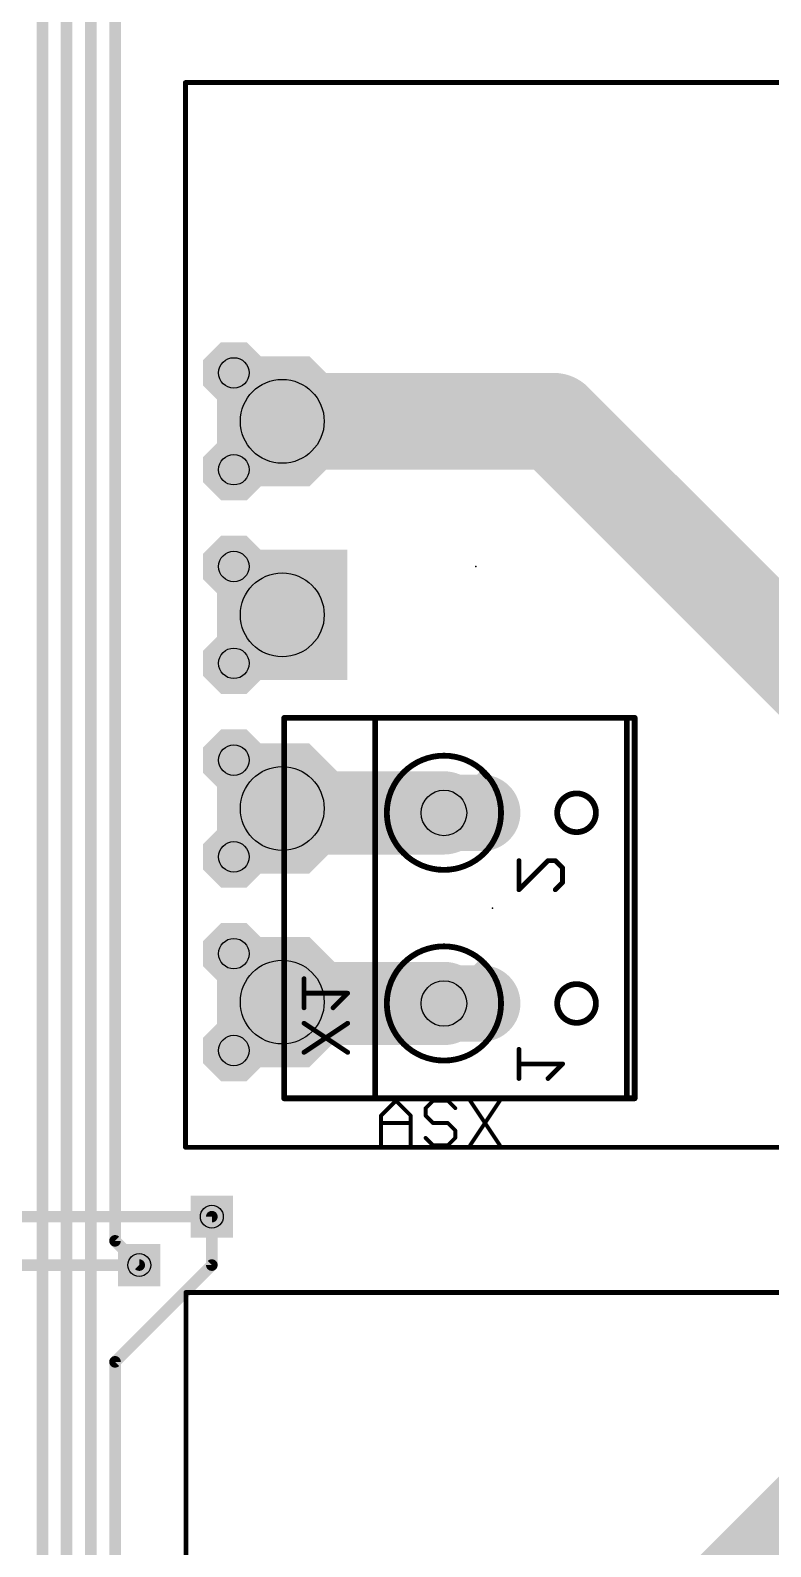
# Model space of a CAD drawing. Extents: x 4 to 288, y -28 to 191.
# Drawn here: x 63.82 to 83.24, y 92.31 to 132.1 of the extents above; entities that cross this region are included whole.
import ezdxf

# ---------------------------------------------------------------- set-up
doc = ezdxf.new("R2010")
doc.units = 0
doc.header["$MEASUREMENT"] = 0
doc.layers.get('0').update_dxf_attribs({"linetype": 'CONTINUOUS'})
for name, color, linetype in [('1', 22, 'CONTINUOUS'), ('16', 175, 'CONTINUOUS'), ('17', 82, 'CONTINUOUS'), ('18', 82, 'CONTINUOUS'), ('20', 7, 'CONTINUOUS'), ('21', 2, 'CONTINUOUS'), ('22', 3, 'CONTINUOUS'), ('23', 7, 'CONTINUOUS'), ('24', 7, 'CONTINUOUS'), ('25', 2, 'CONTINUOUS'), ('26', 3, 'CONTINUOUS'), ('29', 253, 'CONTINUOUS'), ('30', 253, 'CONTINUOUS'), ('44', 253, 'CONTINUOUS'), ('52', 253, 'CONTINUOUS')]:
    doc.layers.add(name, color=color, linetype=linetype)

# ---------------------------------------------------------------- blocks, each defined once
blk = doc.blocks.new('SQUAREP')
blk.add_solid([(-0.5, -0.5), (0.5, -0.5), (-0.5, 0.5), (0.5, 0.5)])
blk = doc.blocks.new('OCTAGONP')
at = {"const_width": 0.5}
blk.add_lwpolyline([(-0.25, -0.1036), (-0.25, 0.1036), (-0.1036, 0.25), (0.1036, 0.25), (0.25, 0.1036), (0.25, -0.1036), (0.1036, -0.25), (-0.1036, -0.25), (-0.25, -0.1036), (-0.25, 0.1036)], dxfattribs=at)
blk = doc.blocks.new('LONGP100')
at = {"const_width": 1}
blk.add_lwpolyline([(-0.5, 0), (0.5, 0)], dxfattribs=at)
at = {"const_width": 0.5}
for points in [[(-0.5, 0.25, 1), (-0.5, -0.25)], [(0.5, -0.25, 1), (0.5, 0.25)]]:
    blk.add_lwpolyline(points, format="xyb", dxfattribs=at)
blk = doc.blocks.new('SQUAREV')
blk.add_solid([(-0.5, -0.5), (0.5, -0.5), (-0.5, 0.5), (0.5, 0.5)])

msp = doc.modelspace()

# ---------------------------------------------------------------- linework, layer by layer
at = {"layer": '1'}
for points, const_width in [([(70.4279, 121.8362), (77.5538, 121.8362)], 2.54), ([(77.5538, 121.8362), (85.725, 113.665)], 2.54), ([(59.0156, 100.965), (68.58, 100.965)], 0.3048), ([(55.6527, 99.695), (66.675, 99.695)], 0.3048), ([(81.28, 90.17), (85.725, 94.615)], 2.54)]:
    msp.add_lwpolyline(points, dxfattribs=dict(at, const_width=const_width))
for points, const_width in [([(70.4279, 122.4712, 1), (70.4279, 121.2012)], 1.27), ([(78.0028, 122.2852, 1), (77.1048, 121.3872)], 1.27), ([(77.5538, 121.2012, 1), (77.5538, 122.4712)], 1.27), ([(68.58, 100.8888, 1), (68.58, 101.0412)], 0.1524), ([(66.675, 99.6188, 1), (66.675, 99.7712)], 0.1524)]:
    msp.add_lwpolyline(points, format="xyb", dxfattribs=dict(at, const_width=const_width))
at = {"layer": '16'}
for points, const_width in [([(64.135, 136.525), (64.135, 70.485)], 0.3048), ([(64.77, 136.525), (64.77, 71.12)], 0.3048), ([(65.405, 71.755), (65.405, 135.89)], 0.3048), ([(66.04, 100.33), (66.04, 135.255)], 0.3048), ([(70.544, 111.56), (70.4279, 111.6762)], 2.1844), ([(74.6697, 111.56), (70.544, 111.56)], 2.1844), ([(70.4641, 106.56), (70.4279, 106.5962)], 2.1844), ([(74.6697, 106.56), (70.4641, 106.56)], 2.1844), ([(68.58, 100.965), (68.58, 99.695)], 0.3048), ([(66.675, 99.695), (66.04, 100.33)], 0.3048), ([(68.58, 99.695), (66.04, 97.155)], 0.3048), ([(66.04, 97.155), (66.04, 72.39)], 0.3048)]:
    msp.add_lwpolyline(points, dxfattribs=dict(at, const_width=const_width))
for points, const_width in [([(70.814, 112.0623, 1), (70.0417, 111.29)], 1.0922), ([(70.544, 112.1061, 1), (70.544, 111.0139)], 1.0922), ([(74.6697, 111.0139, 1), (74.6697, 112.1061)], 1.0922), ([(70.1579, 111.1738, 1), (70.9302, 111.9461)], 1.0922), ([(70.814, 106.9823, 1), (70.0417, 106.21)], 1.0922), ([(70.4641, 107.1061, 1), (70.4641, 106.0139)], 1.0922), ([(70.0779, 106.1738, 1), (70.8502, 106.9461)], 1.0922), ([(74.6697, 106.0139, 1), (74.6697, 107.1061)], 1.0922), ([(68.6562, 100.965, 1), (68.5038, 100.965)], 0.1524), ([(66.0939, 100.3839, 1), (65.9861, 100.2761)], 0.1524), ([(65.9638, 100.33, 1), (66.1162, 100.33)], 0.1524), ([(66.6211, 99.6411, 1), (66.7289, 99.7489)], 0.1524), ([(68.5038, 99.695, 1), (68.6562, 99.695)], 0.1524), ([(68.6339, 99.6411, 1), (68.5261, 99.7489)], 0.1524), ([(66.1162, 97.155, 1), (65.9638, 97.155)], 0.1524), ([(65.9861, 97.2089, 1), (66.0939, 97.1011)], 0.1524)]:
    msp.add_lwpolyline(points, format="xyb", dxfattribs=dict(at, const_width=const_width))
at = {"layer": '20', "const_width": 0.0254}
msp.add_lwpolyline([(71.1264, 186.0347, 2.9429), (202.1142, 186.0347)], format="xyb", dxfattribs=at)
at = {"layer": '21', "const_width": 0.127}
for points in [[(67.8879, 130.7262), (67.8879, 102.7862)], [(105.9879, 130.7262), (67.8879, 130.7262)], [(67.8879, 102.7862), (105.9879, 102.7862)], [(67.9006, 98.9762), (67.9006, 71.0362)], [(106.0006, 98.9762), (67.9006, 98.9762)]]:
    msp.add_lwpolyline(points, dxfattribs=at)
at = {"layer": '21', "const_width": 0.0635}
for points in [[(67.9196, 130.7262, 1), (67.8561, 130.7262)], [(67.8879, 130.7579, 1), (67.8879, 130.6944)], [(67.8879, 102.8179, 1), (67.8879, 102.7544)], [(67.8561, 102.7862, 1), (67.9196, 102.7862)], [(67.9323, 98.9762, 1), (67.8688, 98.9762)], [(67.9006, 99.0079, 1), (67.9006, 98.9444)]]:
    msp.add_lwpolyline(points, format="xyb", dxfattribs=at)
at = {"layer": '22'}
for points, const_width in [([(70.4787, 104.071), (70.4787, 114.053)], 0.1524), ([(72.8667, 114.053), (70.4787, 114.053)], 0.1524), ([(72.8667, 112.453), (72.8667, 114.053)], 0.1524), ([(79.4707, 114.053), (72.8667, 114.053)], 0.1524), ([(79.6737, 114.053), (79.4707, 114.053)], 0.1524), ([(79.4707, 104.071), (79.4707, 114.053)], 0.1524), ([(79.6737, 114.053), (79.6737, 104.071)], 0.1524), ([(72.8667, 107.449), (72.8667, 110.675)], 0.1524), ([(76.6382, 110.3071), (76.6382, 109.5445)], 0.127), ([(76.6382, 109.5445), (77.4008, 110.3071)], 0.127), ([(77.4008, 110.3071), (77.5915, 110.3071)], 0.127), ([(77.5915, 110.3071), (77.7821, 110.1165)], 0.127), ([(77.7821, 110.1165), (77.7821, 109.7351)], 0.127), ([(77.7821, 109.7351), (77.5915, 109.5445)], 0.127), ([(72.8667, 104.071), (72.8667, 105.671)], 0.1524), ([(76.6382, 104.5915), (76.6382, 105.3541)], 0.127), ([(77.7821, 104.9728), (76.6382, 104.9728)], 0.127), ([(77.4008, 104.5915), (77.7821, 104.9728)], 0.127), ([(70.4787, 104.071), (72.8667, 104.071)], 0.1524), ([(72.8667, 104.071), (79.4707, 104.071)], 0.1524), ([(79.4707, 104.071), (79.6737, 104.071)], 0.1524)]:
    msp.add_lwpolyline(points, dxfattribs=dict(at, const_width=const_width))
for points, const_width in [([(70.5168, 114.053, 1), (70.4406, 114.053)], 0.0762), ([(70.4787, 114.0911, 1), (70.4787, 114.0149)], 0.0762), ([(72.9048, 114.053, 1), (72.8286, 114.053)], 0.0762), ([(72.8667, 114.0911, 1), (72.8667, 114.0149)], 0.0762), ([(72.8667, 114.0149, 1), (72.8667, 114.0911)], 0.0762), ([(79.4707, 114.0911, 1), (79.4707, 114.0149)], 0.0762), ([(79.5088, 114.053, 1), (79.4326, 114.053)], 0.0762), ([(79.4707, 114.0149, 1), (79.4707, 114.0911)], 0.0762), ([(79.7118, 114.053, 1), (79.6356, 114.053)], 0.0762), ([(79.6737, 114.0149, 1), (79.6737, 114.0911)], 0.0762), ([(72.8286, 112.453, 1), (72.9048, 112.453)], 0.0762), ([(78.1495, 111.0558, 1), (78.1495, 112.0718, 1), (78.1495, 111.0558)], 0.1524), ([(72.9048, 110.675, 1), (72.8286, 110.675)], 0.0762), ([(76.6699, 110.3071, 1), (76.6064, 110.3071)], 0.0635), ([(77.4008, 110.3389, 1), (77.4008, 110.2754)], 0.0635), ([(77.4233, 110.2847, 1), (77.3783, 110.3296)], 0.0635), ([(77.6139, 110.3296, 1), (77.569, 110.2847)], 0.0635), ([(77.5915, 110.2754, 1), (77.5915, 110.3389)], 0.0635), ([(77.8139, 110.1165, 1), (77.7504, 110.1165)], 0.0635), ([(77.7597, 110.094, 1), (77.8046, 110.1389)], 0.0635), ([(76.6064, 109.5445, 1), (76.6699, 109.5445)], 0.0635), ([(76.6157, 109.5669, 1), (76.6606, 109.522)], 0.0635), ([(77.569, 109.5669, 1), (77.6139, 109.522)], 0.0635), ([(77.7504, 109.7351, 1), (77.8139, 109.7351)], 0.0635), ([(77.8046, 109.7127, 1), (77.7597, 109.7576)], 0.0635), ([(72.8286, 107.449, 1), (72.9048, 107.449)], 0.0762), ([(78.1495, 106.052, 1), (78.1495, 107.068, 1), (78.1495, 106.052)], 0.1524), ([(72.9048, 105.671, 1), (72.8286, 105.671)], 0.0762), ([(76.6699, 105.3541, 1), (76.6064, 105.3541)], 0.0635), ([(76.6382, 105.0046, 1), (76.6382, 104.9411)], 0.0635), ([(77.8046, 104.9504, 1), (77.7597, 104.9953)], 0.0635), ([(77.7821, 104.9411, 1), (77.7821, 105.0046)], 0.0635), ([(76.6064, 104.5915, 1), (76.6699, 104.5915)], 0.0635), ([(77.3783, 104.6139, 1), (77.4233, 104.569)], 0.0635), ([(70.4787, 104.1091, 1), (70.4787, 104.0329)], 0.0762), ([(70.4406, 104.071, 1), (70.5168, 104.071)], 0.0762), ([(72.8667, 104.1091, 1), (72.8667, 104.0329)], 0.0762), ([(72.8286, 104.071, 1), (72.9048, 104.071)], 0.0762), ([(72.8667, 104.0329, 1), (72.8667, 104.1091)], 0.0762), ([(79.4707, 104.1091, 1), (79.4707, 104.0329)], 0.0762), ([(79.4326, 104.071, 1), (79.5088, 104.071)], 0.0762), ([(79.4707, 104.0329, 1), (79.4707, 104.1091)], 0.0762), ([(79.6356, 104.071, 1), (79.7118, 104.071)], 0.0762), ([(79.6737, 104.0329, 1), (79.6737, 104.1091)], 0.0762)]:
    msp.add_lwpolyline(points, format="xyb", dxfattribs=dict(at, const_width=const_width))
at = {"layer": '23'}
msp.add_point((75.5079, 118.0262), dxfattribs=at)
at = {"layer": '24'}
msp.add_point((75.9397, 109.06), dxfattribs=at)
at = {"layer": '25', "const_width": 0.1016}
for points in [[(73.0187, 103.6166), (73.4084, 104.0064)], [(73.4084, 104.0064), (73.7982, 103.6166)], [(74.3829, 104.0064), (74.188, 103.8115)], [(74.188, 103.8115), (74.188, 103.6166)], [(74.7727, 104.0064), (74.3829, 104.0064)], [(74.9676, 103.8115), (74.7727, 104.0064)], [(75.3574, 104.0064), (76.137, 102.837)], [(76.137, 104.0064), (75.3574, 102.837)], [(73.0187, 102.837), (73.0187, 103.6166)], [(73.0187, 103.4217), (73.7982, 103.4217)], [(73.7982, 103.6166), (73.7982, 102.837)], [(74.188, 103.6166), (74.3829, 103.4217)], [(74.3829, 103.4217), (74.7727, 103.4217)], [(74.7727, 103.4217), (74.9676, 103.2268)], [(74.3829, 102.837), (74.188, 103.0319)], [(74.9676, 103.0319), (74.7727, 102.837)], [(74.9676, 103.2268), (74.9676, 103.0319)], [(74.7727, 102.837), (74.3829, 102.837)]]:
    msp.add_lwpolyline(points, dxfattribs=at)
at = {"layer": '25', "const_width": 0.0508}
for points in [[(73.4264, 104.0243, 1), (73.3905, 103.9884)], [(73.4264, 103.9884, 1), (73.3905, 104.0243)], [(74.2134, 103.8115, 1), (74.1626, 103.8115)], [(74.3829, 104.0318, 1), (74.3829, 103.981)], [(74.4009, 103.9884, 1), (74.365, 104.0243)], [(74.7907, 104.0243, 1), (74.7548, 103.9884)], [(74.7727, 103.981, 1), (74.7727, 104.0318)], [(75.3786, 104.0205, 1), (75.3363, 103.9923)], [(76.1582, 103.9923, 1), (76.1159, 104.0205)], [(73.0441, 103.6166, 1), (72.9933, 103.6166)], [(73.0007, 103.6345, 1), (73.0366, 103.5986)], [(73.0187, 103.4471, 1), (73.0187, 103.3963)], [(73.8236, 103.6166, 1), (73.7728, 103.6166)], [(73.7803, 103.5986, 1), (73.8162, 103.6345)], [(73.7982, 103.3963, 1), (73.7982, 103.4471)], [(74.1626, 103.6166, 1), (74.2134, 103.6166)], [(74.1701, 103.8294, 1), (74.206, 103.7935)], [(74.206, 103.6345, 1), (74.1701, 103.5986)], [(74.3829, 103.4471, 1), (74.3829, 103.3963)], [(74.365, 103.4037, 1), (74.4009, 103.4396)], [(74.7907, 103.4396, 1), (74.7548, 103.4037)], [(74.7727, 103.3963, 1), (74.7727, 103.4471)], [(74.9497, 103.7935, 1), (74.9856, 103.8294)], [(74.206, 103.0498, 1), (74.1701, 103.0139)], [(74.993, 103.2268, 1), (74.9422, 103.2268)], [(74.9497, 103.2088, 1), (74.9856, 103.2447)], [(74.9856, 103.0139, 1), (74.9497, 103.0498)], [(72.9933, 102.837, 1), (73.0441, 102.837)], [(73.7728, 102.837, 1), (73.8236, 102.837)], [(74.3829, 102.8624, 1), (74.3829, 102.8116)], [(74.365, 102.819, 1), (74.4009, 102.8549)], [(74.7548, 102.8549, 1), (74.7907, 102.819)], [(74.7727, 102.8116, 1), (74.7727, 102.8624)], [(74.9422, 103.0319, 1), (74.993, 103.0319)], [(75.3363, 102.8511, 1), (75.3786, 102.8229)], [(76.1159, 102.8229, 1), (76.1582, 102.8511)]]:
    msp.add_lwpolyline(points, format="xyb", dxfattribs=at)
at = {"layer": '26', "const_width": 0.0635}
for points in [[(71.0311, 107.2093, 1), (70.9676, 107.2093)], [(70.9994, 106.8598, 1), (70.9994, 106.7963)], [(72.1658, 106.8055, 1), (72.1209, 106.8505)], [(72.1433, 106.7963, 1), (72.1433, 106.8598)], [(70.9676, 106.4467, 1), (71.0311, 106.4467)], [(71.7395, 106.4691, 1), (71.7845, 106.4242)], [(71.017, 106.0663, 1), (70.9817, 106.0135)], [(72.1609, 106.0135, 1), (72.1257, 106.0663)], [(70.9817, 105.3037, 1), (71.017, 105.2509)], [(72.1257, 105.2509, 1), (72.1609, 105.3037)]]:
    msp.add_lwpolyline(points, format="xyb", dxfattribs=at)
at = {"layer": '26', "const_width": 0.127}
for points in [[(70.9994, 106.4467), (70.9994, 107.2093)], [(72.1433, 106.828), (70.9994, 106.828)], [(71.762, 106.4467), (72.1433, 106.828)], [(72.1433, 105.2773), (70.9994, 106.0399)], [(72.1433, 106.0399), (70.9994, 105.2773)]]:
    msp.add_lwpolyline(points, dxfattribs=at)
at = {"layer": '44'}
for centre, radius in [((69.1578, 123.1062), 0.4), ((70.4279, 121.8362), 1.1), ((69.1578, 120.5662), 0.4), ((69.1578, 118.0262), 0.4), ((70.4279, 116.7562), 1.1), ((69.1578, 115.4862), 0.4), ((69.1578, 112.9462), 0.4), ((70.4279, 111.6762), 1.1), ((74.6697, 111.56), 0.5969), ((69.1578, 110.4062), 0.4), ((69.1578, 107.8662), 0.4), ((70.4279, 106.5962), 1.1), ((74.6697, 106.56), 0.5969), ((69.1578, 105.3262), 0.4), ((68.58, 100.965), 0.3), ((66.675, 99.695), 0.3)]:
    msp.add_circle(centre, radius, dxfattribs=at)
at = {"layer": '52'}
for points, const_width in [([(74.6697, 110.0652, 1), (74.6697, 113.0624, 1), (74.6697, 110.0652)], 0.1524), ([(75.7303, 112.4838, 1), (75.641, 112.5742)], 0.127), ([(72.9048, 112.453, 1), (72.8286, 112.453)], 0.0762), ([(72.8286, 110.675, 1), (72.9048, 110.675)], 0.0762), ([(73.634, 110.5932, 1), (73.7233, 110.5028)], 0.127), ([(74.6697, 105.0614, 1), (74.6697, 108.0586, 1), (74.6697, 105.0614)], 0.1524), ([(72.9048, 107.449, 1), (72.8286, 107.449)], 0.0762), ([(75.7056, 107.5311, 1), (75.6157, 107.6209)], 0.127), ([(72.8286, 105.671, 1), (72.9048, 105.671)], 0.0762), ([(73.6087, 105.6139, 1), (73.6986, 105.5241)], 0.127)]:
    msp.add_lwpolyline(points, format="xyb", dxfattribs=dict(at, const_width=const_width))
for points, const_width in [([(73.6787, 110.548), (75.6857, 112.529)], 0.254), ([(72.8667, 110.675), (72.8667, 112.453)], 0.1524), ([(72.8667, 105.671), (72.8667, 107.449)], 0.1524), ([(73.6536, 105.569), (75.6607, 107.576)], 0.254)]:
    msp.add_lwpolyline(points, dxfattribs=dict(at, const_width=const_width))

# ---------------------------------------------------------------- block references
at = {"layer": '17'}
for name, p, xscale, yscale in [('OCTAGONP', (69.1578, 123.1062), 1.4096, 1.4096), ('OCTAGONP', (69.1578, 123.1062), 1.4096, 1.4096), ('OCTAGONP', (70.4279, 121.8362), 3.216, 3.216), ('OCTAGONP', (70.4279, 121.8362), 3.216, 3.216), ('OCTAGONP', (69.1578, 120.5662), 1.4096, 1.4096), ('OCTAGONP', (69.1578, 120.5662), 1.4096, 1.4096), ('OCTAGONP', (69.1578, 118.0262), 1.4096, 1.4096), ('OCTAGONP', (69.1578, 118.0262), 1.4096, 1.4096), ('SQUAREP', (70.4279, 116.7562), 3.216, 3.216), ('SQUAREP', (70.4279, 116.7562), 3.216, 3.216), ('OCTAGONP', (69.1578, 115.4862), 1.4096, 1.4096), ('OCTAGONP', (69.1578, 115.4862), 1.4096, 1.4096), ('OCTAGONP', (69.1578, 112.9462), 1.4096, 1.4096), ('OCTAGONP', (69.1578, 112.9462), 1.4096, 1.4096), ('OCTAGONP', (70.4279, 111.6762), 3.216, 3.216), ('OCTAGONP', (70.4279, 111.6762), 3.216, 3.216), ('LONGP100', (74.6697, 111.56), 1.8034, 1.8034), ('LONGP100', (74.6697, 111.56), 1.8034, 1.8034), ('OCTAGONP', (69.1578, 110.4062), 1.4096, 1.4096), ('OCTAGONP', (69.1578, 110.4062), 1.4096, 1.4096), ('OCTAGONP', (69.1578, 107.8662), 1.4096, 1.4096), ('OCTAGONP', (69.1578, 107.8662), 1.4096, 1.4096), ('OCTAGONP', (70.4279, 106.5962), 3.216, 3.216), ('OCTAGONP', (70.4279, 106.5962), 3.216, 3.216), ('LONGP100', (74.6697, 106.56), 1.8034, 1.8034), ('LONGP100', (74.6697, 106.56), 1.8034, 1.8034), ('OCTAGONP', (69.1578, 105.3262), 1.4096, 1.4096), ('OCTAGONP', (69.1578, 105.3262), 1.4096, 1.4096)]:
    msp.add_blockref(name, p, dxfattribs=dict(at, xscale=xscale, yscale=yscale))
at = {"layer": '18', "xscale": 1.108, "yscale": 1.108}
for p in [(68.58, 100.965), (68.58, 100.965), (66.675, 99.695), (66.675, 99.695)]:
    msp.add_blockref('SQUAREV', p, dxfattribs=at)
at = {"layer": '29'}
for name, p, xscale, yscale in [('OCTAGONP', (69.1578, 123.1062), 1.6128, 1.6128), ('OCTAGONP', (70.4279, 121.8362), 3.4192, 3.4192), ('OCTAGONP', (69.1578, 120.5662), 1.6128, 1.6128), ('OCTAGONP', (69.1578, 118.0262), 1.6128, 1.6128), ('SQUAREP', (70.4279, 116.7562), 3.4192, 3.4192), ('OCTAGONP', (69.1578, 115.4862), 1.6128, 1.6128), ('OCTAGONP', (69.1578, 112.9462), 1.6128, 1.6128), ('OCTAGONP', (70.4279, 111.6762), 3.4192, 3.4192), ('LONGP100', (74.6697, 111.56), 2.0066, 2.0066), ('OCTAGONP', (69.1578, 110.4062), 1.6128, 1.6128), ('OCTAGONP', (69.1578, 107.8662), 1.6128, 1.6128), ('OCTAGONP', (70.4279, 106.5962), 3.4192, 3.4192), ('LONGP100', (74.6697, 106.56), 2.0066, 2.0066), ('OCTAGONP', (69.1578, 105.3262), 1.6128, 1.6128)]:
    msp.add_blockref(name, p, dxfattribs=dict(at, xscale=xscale, yscale=yscale))
at = {"layer": '30'}
for name, p, xscale, yscale in [('OCTAGONP', (69.1578, 123.1062), 1.6128, 1.6128), ('OCTAGONP', (70.4279, 121.8362), 3.4192, 3.4192), ('OCTAGONP', (69.1578, 120.5662), 1.6128, 1.6128), ('OCTAGONP', (69.1578, 118.0262), 1.6128, 1.6128), ('SQUAREP', (70.4279, 116.7562), 3.4192, 3.4192), ('OCTAGONP', (69.1578, 115.4862), 1.6128, 1.6128), ('OCTAGONP', (69.1578, 112.9462), 1.6128, 1.6128), ('OCTAGONP', (70.4279, 111.6762), 3.4192, 3.4192), ('LONGP100', (74.6697, 111.56), 2.0066, 2.0066), ('OCTAGONP', (69.1578, 110.4062), 1.6128, 1.6128), ('OCTAGONP', (69.1578, 107.8662), 1.6128, 1.6128), ('OCTAGONP', (70.4279, 106.5962), 3.4192, 3.4192), ('LONGP100', (74.6697, 106.56), 2.0066, 2.0066), ('OCTAGONP', (69.1578, 105.3262), 1.6128, 1.6128)]:
    msp.add_blockref(name, p, dxfattribs=dict(at, xscale=xscale, yscale=yscale))

doc.saveas('drawing.dxf')
